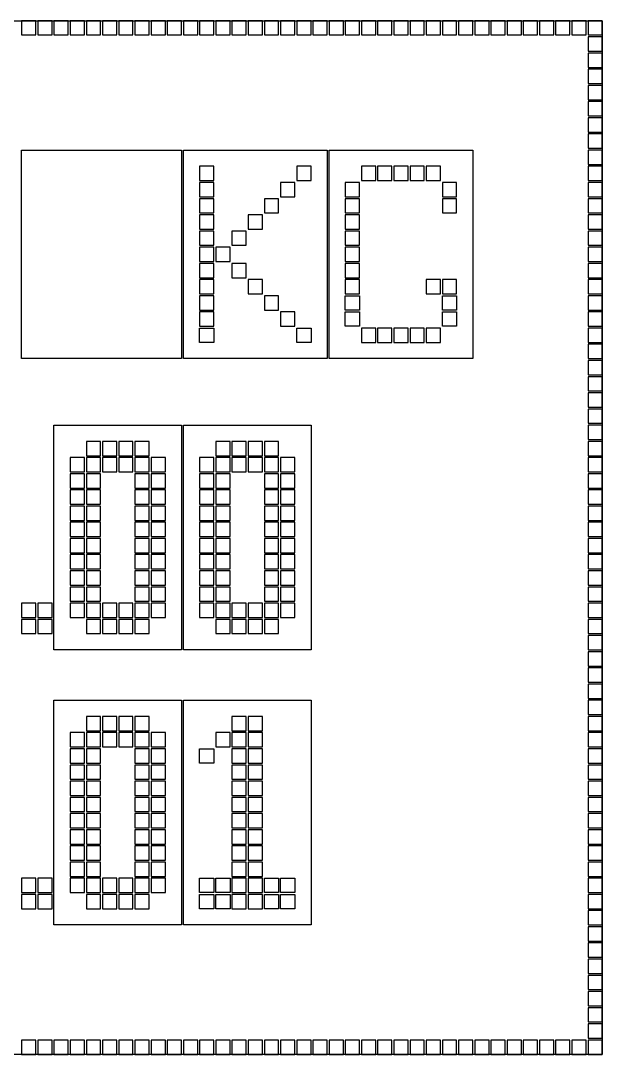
# Model space of a CAD drawing. Header units: inches. Extents: x 125 to 991, y -92 to 487.
# Drawn here: x 826.94 to 833.05, y 452.39 to 463.25 of the extents above; entities that cross this region are included whole.
import ezdxf

# ---------------------------------------------------------------- set-up
doc = ezdxf.new("R2010")
doc.units = ezdxf.units.IN

msp = doc.modelspace()

# ---------------------------------------------------------------- linework, layer by layer
msp.add_lwpolyline([(811.313, 463.246), (833.053, 463.246), (833.053, 452.386), (811.313, 452.386)], close=True)
msp.add_lwpolyline([(811.313, 463.246), (833.053, 463.246), (833.053, 452.386), (811.313, 452.386)], close=True)
at = {"color": 2}
for points in [[(826.953, 463.096), (827.103, 463.096), (827.103, 463.246), (826.953, 463.246)], [(827.123, 463.096), (827.273, 463.096), (827.273, 463.246), (827.123, 463.246)], [(827.293, 463.096), (827.443, 463.096), (827.443, 463.246), (827.293, 463.246)], [(827.463, 463.096), (827.613, 463.096), (827.613, 463.246), (827.463, 463.246)], [(827.633, 463.096), (827.783, 463.096), (827.783, 463.246), (827.633, 463.246)], [(827.803, 463.096), (827.953, 463.096), (827.953, 463.246), (827.803, 463.246)], [(827.973, 463.096), (828.123, 463.096), (828.123, 463.246), (827.973, 463.246)], [(828.143, 463.096), (828.293, 463.096), (828.293, 463.246), (828.143, 463.246)], [(828.313, 463.096), (828.463, 463.096), (828.463, 463.246), (828.313, 463.246)], [(828.483, 463.096), (828.633, 463.096), (828.633, 463.246), (828.483, 463.246)], [(828.653, 463.096), (828.803, 463.096), (828.803, 463.246), (828.653, 463.246)], [(828.823, 463.096), (828.973, 463.096), (828.973, 463.246), (828.823, 463.246)], [(828.993, 463.096), (829.143, 463.096), (829.143, 463.246), (828.993, 463.246)], [(829.163, 463.096), (829.313, 463.096), (829.313, 463.246), (829.163, 463.246)], [(829.333, 463.096), (829.483, 463.096), (829.483, 463.246), (829.333, 463.246)], [(829.503, 463.096), (829.653, 463.096), (829.653, 463.246), (829.503, 463.246)], [(829.673, 463.096), (829.823, 463.096), (829.823, 463.246), (829.673, 463.246)], [(829.843, 463.096), (829.993, 463.096), (829.993, 463.246), (829.843, 463.246)], [(830.013, 463.096), (830.163, 463.096), (830.163, 463.246), (830.013, 463.246)], [(830.183, 463.096), (830.333, 463.096), (830.333, 463.246), (830.183, 463.246)], [(830.353, 463.096), (830.503, 463.096), (830.503, 463.246), (830.353, 463.246)], [(830.523, 463.096), (830.673, 463.096), (830.673, 463.246), (830.523, 463.246)], [(830.693, 463.096), (830.843, 463.096), (830.843, 463.246), (830.693, 463.246)], [(830.863, 463.096), (831.013, 463.096), (831.013, 463.246), (830.863, 463.246)], [(831.033, 463.096), (831.183, 463.096), (831.183, 463.246), (831.033, 463.246)], [(831.203, 463.096), (831.353, 463.096), (831.353, 463.246), (831.203, 463.246)], [(831.373, 463.096), (831.523, 463.096), (831.523, 463.246), (831.373, 463.246)], [(831.543, 463.096), (831.693, 463.096), (831.693, 463.246), (831.543, 463.246)], [(831.713, 463.096), (831.863, 463.096), (831.863, 463.246), (831.713, 463.246)], [(831.883, 463.096), (832.033, 463.096), (832.033, 463.246), (831.883, 463.246)], [(832.053, 463.096), (832.203, 463.096), (832.203, 463.246), (832.053, 463.246)], [(832.223, 463.096), (832.373, 463.096), (832.373, 463.246), (832.223, 463.246)], [(832.393, 463.096), (832.543, 463.096), (832.543, 463.246), (832.393, 463.246)], [(832.563, 463.096), (832.713, 463.096), (832.713, 463.246), (832.563, 463.246)], [(832.733, 463.096), (832.883, 463.096), (832.883, 463.246), (832.733, 463.246)], [(832.903, 463.096), (833.053, 463.096), (833.053, 463.246), (832.903, 463.246)], [(832.903, 462.926), (833.053, 462.926), (833.053, 463.076), (832.903, 463.076)], [(832.903, 462.756), (833.053, 462.756), (833.053, 462.906), (832.903, 462.906)], [(832.903, 462.586), (833.053, 462.586), (833.053, 462.736), (832.903, 462.736)], [(832.903, 462.416), (833.053, 462.416), (833.053, 462.566), (832.903, 462.566)], [(832.903, 462.246), (833.053, 462.246), (833.053, 462.396), (832.903, 462.396)], [(832.903, 462.076), (833.053, 462.076), (833.053, 462.226), (832.903, 462.226)], [(832.903, 461.906), (833.053, 461.906), (833.053, 462.056), (832.903, 462.056)], [(832.903, 461.736), (833.053, 461.736), (833.053, 461.886), (832.903, 461.886)], [(828.823, 461.566), (828.973, 461.566), (828.973, 461.716), (828.823, 461.716)], [(829.843, 461.566), (829.993, 461.566), (829.993, 461.716), (829.843, 461.716)], [(830.523, 461.566), (830.673, 461.566), (830.673, 461.716), (830.523, 461.716)], [(830.693, 461.566), (830.843, 461.566), (830.843, 461.716), (830.693, 461.716)], [(830.863, 461.566), (831.013, 461.566), (831.013, 461.716), (830.863, 461.716)], [(831.033, 461.566), (831.183, 461.566), (831.183, 461.716), (831.033, 461.716)], [(831.203, 461.566), (831.353, 461.566), (831.353, 461.716), (831.203, 461.716)], [(832.903, 461.566), (833.053, 461.566), (833.053, 461.716), (832.903, 461.716)], [(828.823, 461.396), (828.973, 461.396), (828.973, 461.546), (828.823, 461.546)], [(829.673, 461.396), (829.823, 461.396), (829.823, 461.546), (829.673, 461.546)], [(830.353, 461.396), (830.503, 461.396), (830.503, 461.546), (830.353, 461.546)], [(831.373, 461.396), (831.523, 461.396), (831.523, 461.546), (831.373, 461.546)], [(832.903, 461.396), (833.053, 461.396), (833.053, 461.546), (832.903, 461.546)], [(828.823, 461.226), (828.973, 461.226), (828.973, 461.376), (828.823, 461.376)], [(829.503, 461.226), (829.653, 461.226), (829.653, 461.376), (829.503, 461.376)], [(830.353, 461.226), (830.503, 461.226), (830.503, 461.376), (830.353, 461.376)], [(831.373, 461.226), (831.523, 461.226), (831.523, 461.376), (831.373, 461.376)], [(832.903, 461.226), (833.053, 461.226), (833.053, 461.376), (832.903, 461.376)], [(828.823, 461.056), (828.973, 461.056), (828.973, 461.206), (828.823, 461.206)], [(829.333, 461.056), (829.483, 461.056), (829.483, 461.206), (829.333, 461.206)], [(830.353, 461.056), (830.503, 461.056), (830.503, 461.206), (830.353, 461.206)], [(832.903, 461.056), (833.053, 461.056), (833.053, 461.206), (832.903, 461.206)], [(828.823, 460.886), (828.973, 460.886), (828.973, 461.036), (828.823, 461.036)], [(829.163, 460.886), (829.313, 460.886), (829.313, 461.036), (829.163, 461.036)], [(830.353, 460.886), (830.503, 460.886), (830.503, 461.036), (830.353, 461.036)], [(832.903, 460.886), (833.053, 460.886), (833.053, 461.036), (832.903, 461.036)], [(828.823, 460.716), (828.973, 460.716), (828.973, 460.866), (828.823, 460.866)], [(828.993, 460.716), (829.143, 460.716), (829.143, 460.866), (828.993, 460.866)], [(830.353, 460.716), (830.503, 460.716), (830.503, 460.866), (830.353, 460.866)], [(832.903, 460.716), (833.053, 460.716), (833.053, 460.866), (832.903, 460.866)], [(828.823, 460.546), (828.973, 460.546), (828.973, 460.696), (828.823, 460.696)], [(829.163, 460.546), (829.313, 460.546), (829.313, 460.696), (829.163, 460.696)], [(830.353, 460.546), (830.503, 460.546), (830.503, 460.696), (830.353, 460.696)], [(832.903, 460.546), (833.053, 460.546), (833.053, 460.696), (832.903, 460.696)], [(828.823, 460.376), (828.973, 460.376), (828.973, 460.526), (828.823, 460.526)], [(829.333, 460.376), (829.483, 460.376), (829.483, 460.526), (829.333, 460.526)], [(830.353, 460.376), (830.503, 460.376), (830.503, 460.526), (830.353, 460.526)], [(831.203, 460.376), (831.353, 460.376), (831.353, 460.526), (831.203, 460.526)], [(831.373, 460.376), (831.523, 460.376), (831.523, 460.526), (831.373, 460.526)], [(832.903, 460.376), (833.053, 460.376), (833.053, 460.526), (832.903, 460.526)], [(828.823, 460.206), (828.973, 460.206), (828.973, 460.356), (828.823, 460.356)], [(829.503, 460.206), (829.653, 460.206), (829.653, 460.356), (829.503, 460.356)], [(830.353, 460.356), (830.503, 460.356), (830.503, 460.206), (830.353, 460.206)], [(831.373, 460.356), (831.523, 460.356), (831.523, 460.206), (831.373, 460.206)], [(832.903, 460.206), (833.053, 460.206), (833.053, 460.356), (832.903, 460.356)], [(828.823, 460.036), (828.973, 460.036), (828.973, 460.186), (828.823, 460.186)], [(829.673, 460.036), (829.823, 460.036), (829.823, 460.186), (829.673, 460.186)], [(830.353, 460.186), (830.503, 460.186), (830.503, 460.036), (830.353, 460.036)], [(831.373, 460.186), (831.523, 460.186), (831.523, 460.036), (831.373, 460.036)], [(832.903, 460.036), (833.053, 460.036), (833.053, 460.186), (832.903, 460.186)], [(828.823, 460.016), (828.973, 460.016), (828.973, 459.866), (828.823, 459.866)], [(829.843, 460.016), (829.993, 460.016), (829.993, 459.866), (829.843, 459.866)], [(830.523, 459.866), (830.673, 459.866), (830.673, 460.016), (830.523, 460.016)], [(830.693, 459.866), (830.843, 459.866), (830.843, 460.016), (830.693, 460.016)], [(830.863, 459.866), (831.013, 459.866), (831.013, 460.016), (830.863, 460.016)], [(831.033, 459.866), (831.183, 459.866), (831.183, 460.016), (831.033, 460.016)], [(831.203, 459.866), (831.353, 459.866), (831.353, 460.016), (831.203, 460.016)], [(832.903, 459.866), (833.053, 459.866), (833.053, 460.016), (832.903, 460.016)], [(832.903, 459.696), (833.053, 459.696), (833.053, 459.846), (832.903, 459.846)], [(832.903, 459.526), (833.053, 459.526), (833.053, 459.676), (832.903, 459.676)], [(832.903, 459.356), (833.053, 459.356), (833.053, 459.506), (832.903, 459.506)], [(832.903, 459.186), (833.053, 459.186), (833.053, 459.336), (832.903, 459.336)], [(832.903, 459.016), (833.053, 459.016), (833.053, 459.166), (832.903, 459.166)], [(832.903, 458.846), (833.053, 458.846), (833.053, 458.996), (832.903, 458.996)], [(827.633, 458.676), (827.783, 458.676), (827.783, 458.826), (827.633, 458.826)], [(827.803, 458.676), (827.953, 458.676), (827.953, 458.826), (827.803, 458.826)], [(827.973, 458.676), (828.123, 458.676), (828.123, 458.826), (827.973, 458.826)], [(828.143, 458.676), (828.293, 458.676), (828.293, 458.826), (828.143, 458.826)], [(828.993, 458.676), (829.143, 458.676), (829.143, 458.826), (828.993, 458.826)], [(829.163, 458.676), (829.313, 458.676), (829.313, 458.826), (829.163, 458.826)], [(829.333, 458.676), (829.483, 458.676), (829.483, 458.826), (829.333, 458.826)], [(829.503, 458.676), (829.653, 458.676), (829.653, 458.826), (829.503, 458.826)], [(832.903, 458.676), (833.053, 458.676), (833.053, 458.826), (832.903, 458.826)], [(827.463, 458.506), (827.613, 458.506), (827.613, 458.656), (827.463, 458.656)], [(827.633, 458.506), (827.783, 458.506), (827.783, 458.656), (827.633, 458.656)], [(827.803, 458.506), (827.953, 458.506), (827.953, 458.656), (827.803, 458.656)], [(827.973, 458.506), (828.123, 458.506), (828.123, 458.656), (827.973, 458.656)], [(828.143, 458.506), (828.293, 458.506), (828.293, 458.656), (828.143, 458.656)], [(828.313, 458.506), (828.463, 458.506), (828.463, 458.656), (828.313, 458.656)], [(828.823, 458.506), (828.973, 458.506), (828.973, 458.656), (828.823, 458.656)], [(828.993, 458.506), (829.143, 458.506), (829.143, 458.656), (828.993, 458.656)], [(829.163, 458.506), (829.313, 458.506), (829.313, 458.656), (829.163, 458.656)], [(829.333, 458.506), (829.483, 458.506), (829.483, 458.656), (829.333, 458.656)], [(829.503, 458.506), (829.653, 458.506), (829.653, 458.656), (829.503, 458.656)], [(829.673, 458.506), (829.823, 458.506), (829.823, 458.656), (829.673, 458.656)], [(832.903, 458.506), (833.053, 458.506), (833.053, 458.656), (832.903, 458.656)], [(827.463, 458.336), (827.613, 458.336), (827.613, 458.486), (827.463, 458.486)], [(827.633, 458.336), (827.783, 458.336), (827.783, 458.486), (827.633, 458.486)], [(828.143, 458.336), (828.293, 458.336), (828.293, 458.486), (828.143, 458.486)], [(828.313, 458.336), (828.463, 458.336), (828.463, 458.486), (828.313, 458.486)], [(828.823, 458.336), (828.973, 458.336), (828.973, 458.486), (828.823, 458.486)], [(828.993, 458.336), (829.143, 458.336), (829.143, 458.486), (828.993, 458.486)], [(829.503, 458.336), (829.653, 458.336), (829.653, 458.486), (829.503, 458.486)], [(829.673, 458.336), (829.823, 458.336), (829.823, 458.486), (829.673, 458.486)], [(832.903, 458.336), (833.053, 458.336), (833.053, 458.486), (832.903, 458.486)], [(827.463, 458.166), (827.613, 458.166), (827.613, 458.316), (827.463, 458.316)], [(827.633, 458.166), (827.783, 458.166), (827.783, 458.316), (827.633, 458.316)], [(828.143, 458.166), (828.293, 458.166), (828.293, 458.316), (828.143, 458.316)], [(828.313, 458.166), (828.463, 458.166), (828.463, 458.316), (828.313, 458.316)], [(828.823, 458.166), (828.973, 458.166), (828.973, 458.316), (828.823, 458.316)], [(828.993, 458.166), (829.143, 458.166), (829.143, 458.316), (828.993, 458.316)], [(829.503, 458.166), (829.653, 458.166), (829.653, 458.316), (829.503, 458.316)], [(829.673, 458.166), (829.823, 458.166), (829.823, 458.316), (829.673, 458.316)], [(832.903, 458.166), (833.053, 458.166), (833.053, 458.316), (832.903, 458.316)], [(827.463, 457.996), (827.613, 457.996), (827.613, 458.146), (827.463, 458.146)], [(827.633, 457.996), (827.783, 457.996), (827.783, 458.146), (827.633, 458.146)], [(828.143, 457.996), (828.293, 457.996), (828.293, 458.146), (828.143, 458.146)], [(828.313, 457.996), (828.463, 457.996), (828.463, 458.146), (828.313, 458.146)], [(828.823, 457.996), (828.973, 457.996), (828.973, 458.146), (828.823, 458.146)], [(828.993, 457.996), (829.143, 457.996), (829.143, 458.146), (828.993, 458.146)], [(829.503, 457.996), (829.653, 457.996), (829.653, 458.146), (829.503, 458.146)], [(829.673, 457.996), (829.823, 457.996), (829.823, 458.146), (829.673, 458.146)], [(832.903, 457.996), (833.053, 457.996), (833.053, 458.146), (832.903, 458.146)], [(827.463, 457.826), (827.613, 457.826), (827.613, 457.976), (827.463, 457.976)], [(827.633, 457.826), (827.783, 457.826), (827.783, 457.976), (827.633, 457.976)], [(828.143, 457.826), (828.293, 457.826), (828.293, 457.976), (828.143, 457.976)], [(828.313, 457.826), (828.463, 457.826), (828.463, 457.976), (828.313, 457.976)], [(828.823, 457.826), (828.973, 457.826), (828.973, 457.976), (828.823, 457.976)], [(828.993, 457.826), (829.143, 457.826), (829.143, 457.976), (828.993, 457.976)], [(829.503, 457.826), (829.653, 457.826), (829.653, 457.976), (829.503, 457.976)], [(829.673, 457.826), (829.823, 457.826), (829.823, 457.976), (829.673, 457.976)], [(832.903, 457.826), (833.053, 457.826), (833.053, 457.976), (832.903, 457.976)], [(827.463, 457.656), (827.613, 457.656), (827.613, 457.806), (827.463, 457.806)], [(827.633, 457.656), (827.783, 457.656), (827.783, 457.806), (827.633, 457.806)], [(828.143, 457.656), (828.293, 457.656), (828.293, 457.806), (828.143, 457.806)], [(828.313, 457.656), (828.463, 457.656), (828.463, 457.806), (828.313, 457.806)], [(828.823, 457.656), (828.973, 457.656), (828.973, 457.806), (828.823, 457.806)], [(828.993, 457.656), (829.143, 457.656), (829.143, 457.806), (828.993, 457.806)], [(829.503, 457.656), (829.653, 457.656), (829.653, 457.806), (829.503, 457.806)], [(829.673, 457.656), (829.823, 457.656), (829.823, 457.806), (829.673, 457.806)], [(832.903, 457.656), (833.053, 457.656), (833.053, 457.806), (832.903, 457.806)], [(827.463, 457.486), (827.613, 457.486), (827.613, 457.636), (827.463, 457.636)], [(827.633, 457.486), (827.783, 457.486), (827.783, 457.636), (827.633, 457.636)], [(828.143, 457.486), (828.293, 457.486), (828.293, 457.636), (828.143, 457.636)], [(828.313, 457.486), (828.463, 457.486), (828.463, 457.636), (828.313, 457.636)], [(828.823, 457.486), (828.973, 457.486), (828.973, 457.636), (828.823, 457.636)], [(828.993, 457.486), (829.143, 457.486), (829.143, 457.636), (828.993, 457.636)], [(829.503, 457.486), (829.653, 457.486), (829.653, 457.636), (829.503, 457.636)], [(829.673, 457.486), (829.823, 457.486), (829.823, 457.636), (829.673, 457.636)], [(832.903, 457.486), (833.053, 457.486), (833.053, 457.636), (832.903, 457.636)], [(827.463, 457.316), (827.613, 457.316), (827.613, 457.466), (827.463, 457.466)], [(827.633, 457.316), (827.783, 457.316), (827.783, 457.466), (827.633, 457.466)], [(828.143, 457.316), (828.293, 457.316), (828.293, 457.466), (828.143, 457.466)], [(828.313, 457.316), (828.463, 457.316), (828.463, 457.466), (828.313, 457.466)], [(828.823, 457.316), (828.973, 457.316), (828.973, 457.466), (828.823, 457.466)], [(828.993, 457.316), (829.143, 457.316), (829.143, 457.466), (828.993, 457.466)], [(829.503, 457.316), (829.653, 457.316), (829.653, 457.466), (829.503, 457.466)], [(829.673, 457.316), (829.823, 457.316), (829.823, 457.466), (829.673, 457.466)], [(832.903, 457.316), (833.053, 457.316), (833.053, 457.466), (832.903, 457.466)], [(827.463, 457.146), (827.613, 457.146), (827.613, 457.296), (827.463, 457.296)], [(827.633, 457.146), (827.783, 457.146), (827.783, 457.296), (827.633, 457.296)], [(828.143, 457.146), (828.293, 457.146), (828.293, 457.296), (828.143, 457.296)], [(828.313, 457.146), (828.463, 457.146), (828.463, 457.296), (828.313, 457.296)], [(828.823, 457.146), (828.973, 457.146), (828.973, 457.296), (828.823, 457.296)], [(828.993, 457.146), (829.143, 457.146), (829.143, 457.296), (828.993, 457.296)], [(829.503, 457.146), (829.653, 457.146), (829.653, 457.296), (829.503, 457.296)], [(829.673, 457.146), (829.823, 457.146), (829.823, 457.296), (829.673, 457.296)], [(832.903, 457.146), (833.053, 457.146), (833.053, 457.296), (832.903, 457.296)], [(826.953, 456.976), (827.103, 456.976), (827.103, 457.126), (826.953, 457.126)], [(827.123, 456.976), (827.273, 456.976), (827.273, 457.126), (827.123, 457.126)], [(827.463, 456.976), (827.613, 456.976), (827.613, 457.126), (827.463, 457.126)], [(827.633, 456.976), (827.783, 456.976), (827.783, 457.126), (827.633, 457.126)], [(827.803, 456.976), (827.953, 456.976), (827.953, 457.126), (827.803, 457.126)], [(827.973, 456.976), (828.123, 456.976), (828.123, 457.126), (827.973, 457.126)], [(828.143, 456.976), (828.293, 456.976), (828.293, 457.126), (828.143, 457.126)], [(828.313, 456.976), (828.463, 456.976), (828.463, 457.126), (828.313, 457.126)], [(828.823, 456.976), (828.973, 456.976), (828.973, 457.126), (828.823, 457.126)], [(828.993, 456.976), (829.143, 456.976), (829.143, 457.126), (828.993, 457.126)], [(829.163, 456.976), (829.313, 456.976), (829.313, 457.126), (829.163, 457.126)], [(829.333, 456.976), (829.483, 456.976), (829.483, 457.126), (829.333, 457.126)], [(829.503, 456.976), (829.653, 456.976), (829.653, 457.126), (829.503, 457.126)], [(829.673, 456.976), (829.823, 456.976), (829.823, 457.126), (829.673, 457.126)], [(832.903, 456.976), (833.053, 456.976), (833.053, 457.126), (832.903, 457.126)], [(826.953, 456.806), (827.103, 456.806), (827.103, 456.956), (826.953, 456.956)], [(827.123, 456.806), (827.273, 456.806), (827.273, 456.956), (827.123, 456.956)], [(827.633, 456.806), (827.783, 456.806), (827.783, 456.956), (827.633, 456.956)], [(827.803, 456.806), (827.953, 456.806), (827.953, 456.956), (827.803, 456.956)], [(827.973, 456.806), (828.123, 456.806), (828.123, 456.956), (827.973, 456.956)], [(828.143, 456.806), (828.293, 456.806), (828.293, 456.956), (828.143, 456.956)], [(828.993, 456.806), (829.143, 456.806), (829.143, 456.956), (828.993, 456.956)], [(829.163, 456.806), (829.313, 456.806), (829.313, 456.956), (829.163, 456.956)], [(829.333, 456.806), (829.483, 456.806), (829.483, 456.956), (829.333, 456.956)], [(829.503, 456.806), (829.653, 456.806), (829.653, 456.956), (829.503, 456.956)], [(832.903, 456.806), (833.053, 456.806), (833.053, 456.956), (832.903, 456.956)], [(832.903, 456.636), (833.053, 456.636), (833.053, 456.786), (832.903, 456.786)], [(832.903, 456.466), (833.053, 456.466), (833.053, 456.616), (832.903, 456.616)], [(832.903, 456.296), (833.053, 456.296), (833.053, 456.446), (832.903, 456.446)], [(832.903, 456.126), (833.053, 456.126), (833.053, 456.276), (832.903, 456.276)], [(832.903, 455.956), (833.053, 455.956), (833.053, 456.106), (832.903, 456.106)], [(827.633, 455.786), (827.783, 455.786), (827.783, 455.936), (827.633, 455.936)], [(827.803, 455.786), (827.953, 455.786), (827.953, 455.936), (827.803, 455.936)], [(827.973, 455.786), (828.123, 455.786), (828.123, 455.936), (827.973, 455.936)], [(828.143, 455.786), (828.293, 455.786), (828.293, 455.936), (828.143, 455.936)], [(829.163, 455.786), (829.313, 455.786), (829.313, 455.936), (829.163, 455.936)], [(829.333, 455.786), (829.483, 455.786), (829.483, 455.936), (829.333, 455.936)], [(832.903, 455.786), (833.053, 455.786), (833.053, 455.936), (832.903, 455.936)], [(827.463, 455.616), (827.613, 455.616), (827.613, 455.766), (827.463, 455.766)], [(827.633, 455.616), (827.783, 455.616), (827.783, 455.766), (827.633, 455.766)], [(827.803, 455.616), (827.953, 455.616), (827.953, 455.766), (827.803, 455.766)], [(827.973, 455.616), (828.123, 455.616), (828.123, 455.766), (827.973, 455.766)], [(828.143, 455.616), (828.293, 455.616), (828.293, 455.766), (828.143, 455.766)], [(828.313, 455.616), (828.463, 455.616), (828.463, 455.766), (828.313, 455.766)], [(828.993, 455.616), (829.143, 455.616), (829.143, 455.766), (828.993, 455.766)], [(829.163, 455.616), (829.313, 455.616), (829.313, 455.766), (829.163, 455.766)], [(829.333, 455.616), (829.483, 455.616), (829.483, 455.766), (829.333, 455.766)], [(832.903, 455.616), (833.053, 455.616), (833.053, 455.766), (832.903, 455.766)], [(827.463, 455.446), (827.613, 455.446), (827.613, 455.596), (827.463, 455.596)], [(827.633, 455.446), (827.783, 455.446), (827.783, 455.596), (827.633, 455.596)], [(828.143, 455.446), (828.293, 455.446), (828.293, 455.596), (828.143, 455.596)], [(828.313, 455.446), (828.463, 455.446), (828.463, 455.596), (828.313, 455.596)], [(828.973, 455.446), (828.823, 455.446), (828.823, 455.596), (828.973, 455.596)], [(829.163, 455.446), (829.313, 455.446), (829.313, 455.596), (829.163, 455.596)], [(829.333, 455.446), (829.483, 455.446), (829.483, 455.596), (829.333, 455.596)], [(832.903, 455.446), (833.053, 455.446), (833.053, 455.596), (832.903, 455.596)], [(827.463, 455.276), (827.613, 455.276), (827.613, 455.426), (827.463, 455.426)], [(827.633, 455.276), (827.783, 455.276), (827.783, 455.426), (827.633, 455.426)], [(828.143, 455.276), (828.293, 455.276), (828.293, 455.426), (828.143, 455.426)], [(828.313, 455.276), (828.463, 455.276), (828.463, 455.426), (828.313, 455.426)], [(829.163, 455.276), (829.313, 455.276), (829.313, 455.426), (829.163, 455.426)], [(829.333, 455.276), (829.483, 455.276), (829.483, 455.426), (829.333, 455.426)], [(832.903, 455.276), (833.053, 455.276), (833.053, 455.426), (832.903, 455.426)], [(827.463, 455.106), (827.613, 455.106), (827.613, 455.256), (827.463, 455.256)], [(827.633, 455.106), (827.783, 455.106), (827.783, 455.256), (827.633, 455.256)], [(828.143, 455.106), (828.293, 455.106), (828.293, 455.256), (828.143, 455.256)], [(828.313, 455.106), (828.463, 455.106), (828.463, 455.256), (828.313, 455.256)], [(829.163, 455.106), (829.313, 455.106), (829.313, 455.256), (829.163, 455.256)], [(829.333, 455.106), (829.483, 455.106), (829.483, 455.256), (829.333, 455.256)], [(832.903, 455.106), (833.053, 455.106), (833.053, 455.256), (832.903, 455.256)], [(827.463, 454.936), (827.613, 454.936), (827.613, 455.086), (827.463, 455.086)], [(827.633, 454.936), (827.783, 454.936), (827.783, 455.086), (827.633, 455.086)], [(828.143, 454.936), (828.293, 454.936), (828.293, 455.086), (828.143, 455.086)], [(828.313, 454.936), (828.463, 454.936), (828.463, 455.086), (828.313, 455.086)], [(829.163, 454.936), (829.313, 454.936), (829.313, 455.086), (829.163, 455.086)], [(829.333, 454.936), (829.483, 454.936), (829.483, 455.086), (829.333, 455.086)], [(832.903, 454.936), (833.053, 454.936), (833.053, 455.086), (832.903, 455.086)], [(827.463, 454.766), (827.613, 454.766), (827.613, 454.916), (827.463, 454.916)], [(827.633, 454.766), (827.783, 454.766), (827.783, 454.916), (827.633, 454.916)], [(828.143, 454.766), (828.293, 454.766), (828.293, 454.916), (828.143, 454.916)], [(828.313, 454.766), (828.463, 454.766), (828.463, 454.916), (828.313, 454.916)], [(829.163, 454.766), (829.313, 454.766), (829.313, 454.916), (829.163, 454.916)], [(829.333, 454.766), (829.483, 454.766), (829.483, 454.916), (829.333, 454.916)], [(832.903, 454.766), (833.053, 454.766), (833.053, 454.916), (832.903, 454.916)], [(827.463, 454.596), (827.613, 454.596), (827.613, 454.746), (827.463, 454.746)], [(827.633, 454.596), (827.783, 454.596), (827.783, 454.746), (827.633, 454.746)], [(828.143, 454.596), (828.293, 454.596), (828.293, 454.746), (828.143, 454.746)], [(828.313, 454.596), (828.463, 454.596), (828.463, 454.746), (828.313, 454.746)], [(829.163, 454.596), (829.313, 454.596), (829.313, 454.746), (829.163, 454.746)], [(829.333, 454.596), (829.483, 454.596), (829.483, 454.746), (829.333, 454.746)], [(832.903, 454.596), (833.053, 454.596), (833.053, 454.746), (832.903, 454.746)], [(827.463, 454.426), (827.613, 454.426), (827.613, 454.576), (827.463, 454.576)], [(827.633, 454.426), (827.783, 454.426), (827.783, 454.576), (827.633, 454.576)], [(828.143, 454.426), (828.293, 454.426), (828.293, 454.576), (828.143, 454.576)], [(828.313, 454.426), (828.463, 454.426), (828.463, 454.576), (828.313, 454.576)], [(829.163, 454.426), (829.313, 454.426), (829.313, 454.576), (829.163, 454.576)], [(829.333, 454.426), (829.483, 454.426), (829.483, 454.576), (829.333, 454.576)], [(832.903, 454.426), (833.053, 454.426), (833.053, 454.576), (832.903, 454.576)], [(827.463, 454.256), (827.613, 454.256), (827.613, 454.406), (827.463, 454.406)], [(827.633, 454.256), (827.783, 454.256), (827.783, 454.406), (827.633, 454.406)], [(828.143, 454.256), (828.293, 454.256), (828.293, 454.406), (828.143, 454.406)], [(828.313, 454.256), (828.463, 454.256), (828.463, 454.406), (828.313, 454.406)], [(829.163, 454.256), (829.313, 454.256), (829.313, 454.406), (829.163, 454.406)], [(829.333, 454.256), (829.483, 454.256), (829.483, 454.406), (829.333, 454.406)], [(832.903, 454.256), (833.053, 454.256), (833.053, 454.406), (832.903, 454.406)], [(826.953, 454.086), (827.103, 454.086), (827.103, 454.236), (826.953, 454.236)], [(827.123, 454.086), (827.273, 454.086), (827.273, 454.236), (827.123, 454.236)], [(827.123, 454.086), (827.273, 454.086), (827.273, 454.236), (827.123, 454.236)], [(827.463, 454.086), (827.613, 454.086), (827.613, 454.236), (827.463, 454.236)], [(827.633, 454.086), (827.783, 454.086), (827.783, 454.236), (827.633, 454.236)], [(827.803, 454.086), (827.953, 454.086), (827.953, 454.236), (827.803, 454.236)], [(827.973, 454.086), (828.123, 454.086), (828.123, 454.236), (827.973, 454.236)], [(828.143, 454.086), (828.293, 454.086), (828.293, 454.236), (828.143, 454.236)], [(828.313, 454.086), (828.463, 454.086), (828.463, 454.236), (828.313, 454.236)], [(828.973, 454.086), (828.823, 454.086), (828.823, 454.236), (828.973, 454.236)], [(829.143, 454.086), (828.993, 454.086), (828.993, 454.236), (829.143, 454.236)], [(829.163, 454.086), (829.313, 454.086), (829.313, 454.236), (829.163, 454.236)], [(829.333, 454.086), (829.483, 454.086), (829.483, 454.236), (829.333, 454.236)], [(829.653, 454.086), (829.503, 454.086), (829.503, 454.236), (829.653, 454.236)], [(829.823, 454.086), (829.673, 454.086), (829.673, 454.236), (829.823, 454.236)], [(832.903, 454.086), (833.053, 454.086), (833.053, 454.236), (832.903, 454.236)], [(826.953, 453.916), (827.103, 453.916), (827.103, 454.066), (826.953, 454.066)], [(826.953, 453.916), (827.103, 453.916), (827.103, 454.066), (826.953, 454.066)], [(827.123, 453.916), (827.273, 453.916), (827.273, 454.066), (827.123, 454.066)], [(827.633, 453.916), (827.783, 453.916), (827.783, 454.066), (827.633, 454.066)], [(827.803, 453.916), (827.953, 453.916), (827.953, 454.066), (827.803, 454.066)], [(827.973, 453.916), (828.123, 453.916), (828.123, 454.066), (827.973, 454.066)], [(828.143, 453.916), (828.293, 453.916), (828.293, 454.066), (828.143, 454.066)], [(828.973, 453.916), (828.823, 453.916), (828.823, 454.066), (828.973, 454.066)], [(829.143, 453.916), (828.993, 453.916), (828.993, 454.066), (829.143, 454.066)], [(829.163, 453.916), (829.313, 453.916), (829.313, 454.066), (829.163, 454.066)], [(829.333, 453.916), (829.483, 453.916), (829.483, 454.066), (829.333, 454.066)], [(829.653, 453.916), (829.503, 453.916), (829.503, 454.066), (829.653, 454.066)], [(829.823, 453.916), (829.673, 453.916), (829.673, 454.066), (829.823, 454.066)], [(832.903, 453.916), (833.053, 453.916), (833.053, 454.066), (832.903, 454.066)], [(832.903, 453.746), (833.053, 453.746), (833.053, 453.896), (832.903, 453.896)], [(832.903, 453.576), (833.053, 453.576), (833.053, 453.726), (832.903, 453.726)], [(832.903, 453.406), (833.053, 453.406), (833.053, 453.556), (832.903, 453.556)], [(832.903, 453.236), (833.053, 453.236), (833.053, 453.386), (832.903, 453.386)], [(832.903, 453.066), (833.053, 453.066), (833.053, 453.216), (832.903, 453.216)], [(832.903, 452.896), (833.053, 452.896), (833.053, 453.046), (832.903, 453.046)], [(832.903, 452.726), (833.053, 452.726), (833.053, 452.876), (832.903, 452.876)], [(832.903, 452.556), (833.053, 452.556), (833.053, 452.706), (832.903, 452.706)], [(826.953, 452.386), (827.103, 452.386), (827.103, 452.536), (826.953, 452.536)], [(827.123, 452.386), (827.273, 452.386), (827.273, 452.536), (827.123, 452.536)], [(827.293, 452.386), (827.443, 452.386), (827.443, 452.536), (827.293, 452.536)], [(827.463, 452.386), (827.613, 452.386), (827.613, 452.536), (827.463, 452.536)], [(827.633, 452.386), (827.783, 452.386), (827.783, 452.536), (827.633, 452.536)], [(827.803, 452.386), (827.953, 452.386), (827.953, 452.536), (827.803, 452.536)], [(827.973, 452.386), (828.123, 452.386), (828.123, 452.536), (827.973, 452.536)], [(828.143, 452.386), (828.293, 452.386), (828.293, 452.536), (828.143, 452.536)], [(828.313, 452.386), (828.463, 452.386), (828.463, 452.536), (828.313, 452.536)], [(828.483, 452.386), (828.633, 452.386), (828.633, 452.536), (828.483, 452.536)], [(828.653, 452.386), (828.803, 452.386), (828.803, 452.536), (828.653, 452.536)], [(828.823, 452.386), (828.973, 452.386), (828.973, 452.536), (828.823, 452.536)], [(828.993, 452.386), (829.143, 452.386), (829.143, 452.536), (828.993, 452.536)], [(829.163, 452.386), (829.313, 452.386), (829.313, 452.536), (829.163, 452.536)], [(829.333, 452.386), (829.483, 452.386), (829.483, 452.536), (829.333, 452.536)], [(829.503, 452.386), (829.653, 452.386), (829.653, 452.536), (829.503, 452.536)], [(829.673, 452.386), (829.823, 452.386), (829.823, 452.536), (829.673, 452.536)], [(829.843, 452.386), (829.993, 452.386), (829.993, 452.536), (829.843, 452.536)], [(830.013, 452.386), (830.163, 452.386), (830.163, 452.536), (830.013, 452.536)], [(830.183, 452.386), (830.333, 452.386), (830.333, 452.536), (830.183, 452.536)], [(830.353, 452.386), (830.503, 452.386), (830.503, 452.536), (830.353, 452.536)], [(830.523, 452.386), (830.673, 452.386), (830.673, 452.536), (830.523, 452.536)], [(830.693, 452.386), (830.843, 452.386), (830.843, 452.536), (830.693, 452.536)], [(830.863, 452.386), (831.013, 452.386), (831.013, 452.536), (830.863, 452.536)], [(831.033, 452.386), (831.183, 452.386), (831.183, 452.536), (831.033, 452.536)], [(831.203, 452.386), (831.353, 452.386), (831.353, 452.536), (831.203, 452.536)], [(831.373, 452.386), (831.523, 452.386), (831.523, 452.536), (831.373, 452.536)], [(831.543, 452.386), (831.693, 452.386), (831.693, 452.536), (831.543, 452.536)], [(831.713, 452.386), (831.863, 452.386), (831.863, 452.536), (831.713, 452.536)], [(831.883, 452.386), (832.033, 452.386), (832.033, 452.536), (831.883, 452.536)], [(832.053, 452.386), (832.203, 452.386), (832.203, 452.536), (832.053, 452.536)], [(832.223, 452.386), (832.373, 452.386), (832.373, 452.536), (832.223, 452.536)], [(832.393, 452.386), (832.543, 452.386), (832.543, 452.536), (832.393, 452.536)], [(832.563, 452.386), (832.713, 452.386), (832.713, 452.536), (832.563, 452.536)], [(832.733, 452.386), (832.883, 452.386), (832.883, 452.536), (832.733, 452.536)], [(832.903, 452.386), (833.053, 452.386), (833.053, 452.536), (832.903, 452.536)]]:
    msp.add_lwpolyline(points, close=True, dxfattribs=at)
at = {"color": 250}
for points in [[(828.633, 459.696), (826.953, 459.696), (826.953, 461.886), (828.633, 461.886)], [(830.163, 459.696), (828.653, 459.696), (828.653, 461.886), (830.163, 461.886)], [(830.163, 459.696), (828.653, 459.696), (828.653, 461.886), (830.163, 461.886)], [(831.693, 459.696), (830.183, 459.696), (830.183, 461.886), (831.693, 461.886)], [(827.293, 458.996), (828.633, 458.996), (828.633, 456.636), (827.293, 456.636)], [(828.653, 458.996), (829.993, 458.996), (829.993, 456.636), (828.653, 456.636)], [(828.653, 458.996), (829.993, 458.996), (829.993, 456.636), (828.653, 456.636)], [(828.653, 458.996), (829.993, 458.996), (829.993, 456.636), (828.653, 456.636)], [(827.293, 456.106), (828.633, 456.106), (828.633, 453.746), (827.293, 453.746)], [(827.293, 456.106), (828.633, 456.106), (828.633, 453.746), (827.293, 453.746)], [(827.293, 456.106), (828.633, 456.106), (828.633, 453.746), (827.293, 453.746)], [(827.293, 456.106), (828.633, 456.106), (828.633, 453.746), (827.293, 453.746)], [(827.293, 456.106), (828.633, 456.106), (828.633, 453.746), (827.293, 453.746)], [(828.653, 456.106), (829.993, 456.106), (829.993, 453.746), (828.653, 453.746)], [(828.653, 456.106), (829.993, 456.106), (829.993, 453.746), (828.653, 453.746)], [(828.653, 456.106), (829.993, 456.106), (829.993, 453.746), (828.653, 453.746)], [(828.653, 456.106), (829.993, 456.106), (829.993, 453.746), (828.653, 453.746)]]:
    msp.add_lwpolyline(points, close=True, dxfattribs=at)

doc.saveas('drawing.dxf')
